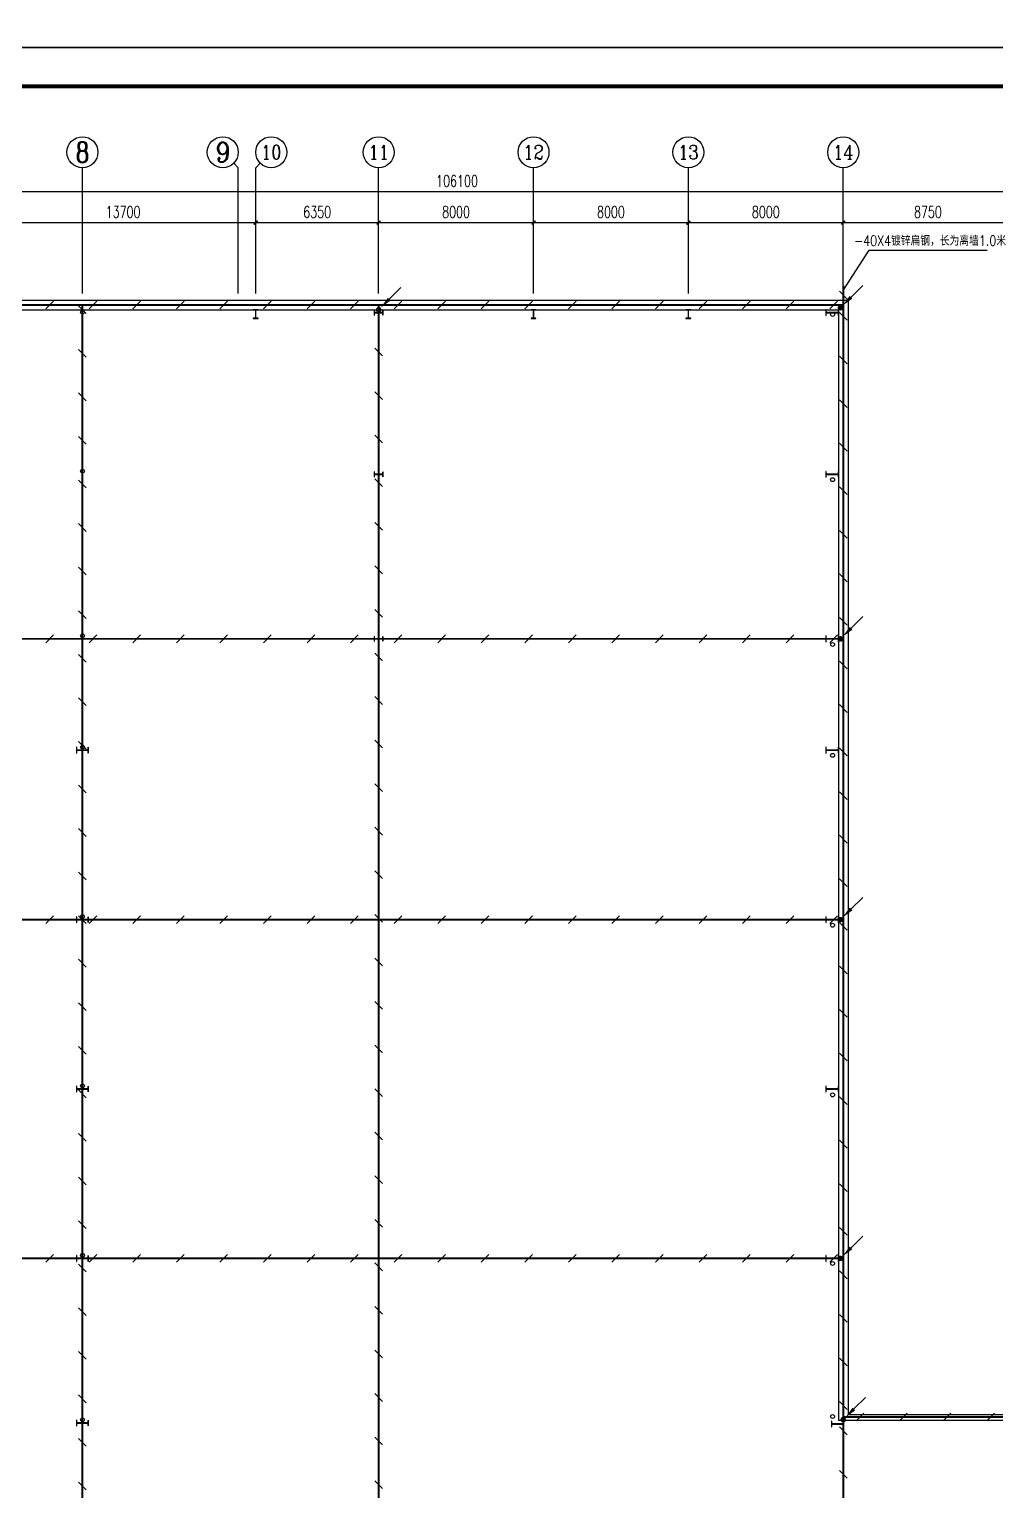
# Model space of a CAD drawing. Extents: x 69728788 to 150676229, y 20327566 to 43663798.
# Drawn here: x 75478841 to 75528771, y 20371829 to 20447316 of the extents above; entities that cross this region are included whole.
import ezdxf
from ezdxf.enums import TextEntityAlignment as Align

# ---------------------------------------------------------------- set-up
doc = ezdxf.new("R2010")
doc.units = 0
doc.header["$LTSCALE"] = 1000
doc.header["$MEASUREMENT"] = 0
doc.linetypes.add('CENTER2', pattern=[1.125, 0.75, -0.125, 0.125, -0.125])
doc.layers.get('0').update_dxf_attribs({"linetype": 'CONTINUOUS'})
doc.layers.get('DEFPOINTS').update_dxf_attribs({"linetype": 'CONTINUOUS'})
for name, color, linetype in [('AXIS', 3, 'CONTINUOUS'), ('AXIS_TEXT', 7, 'CONTINUOUS'), ('DIM-照明', 3, 'CONTINUOUS'), ('DIM-箱柜', 3, 'CONTINUOUS'), ('LWIRE', 4, 'CONTINUOUS'), ('PUB_TITLE', 4, 'CONTINUOUS'), ('SHTLN', 4, 'CONTINUOUS'), ('WALL', 6, 'CONTINUOUS'), ('WIRE-接地', 4, 'CONTINUOUS'), ('钢柱', 3, 'CONTINUOUS'), ('雨水管', 4, 'CONTINUOUS')]:
    doc.layers.add(name, color=color, linetype=linetype)
doc.styles.add('_TCH_AXIS', font='COMPLEX', dxfattribs={"bigfont": 'GBCBIG'})
doc.styles.add('_TCH_DIM_T3', font='SIMPLEX', dxfattribs={"width": 0.705882, "bigfont": 'GBCBIG'})
doc.styles.add('_TEL_DIM', font='SIMPLEX', dxfattribs={"width": 0.8, "height": 3.5, "bigfont": 'HZTXT'})
doc.styles.add('COMPLEX', font='COMPLEX')
doc.dimstyles.new('_TCH_ARCH&&200', dxfattribs={"dimtxt": 595, "dimasz": 200, "dimexe": 500, "dimexo": 600, "dimgap": 252.5, "dimtad": 1, "dimdec": 0, "dimzin": 0, "dimdsep": 46, "dimtxsty": '_TCH_DIM_T3', "dimblk": 'ARCHTICK', "dimcen": 0.09, "dimclrt": 7, "dimazin": 2, "dimtfac": 1, "dimtdec": 0, "dimtix": 1, "dimtmove": 2, "dimatfit": 3, "dimfxl": 1, "dimtolj": 1, "dimtzin": 0, "dimarcsym": 0})

# ---------------------------------------------------------------- blocks, each defined once
blk = doc.blocks.new('ysg')
at = {"layer": '雨水管'}
for centre in [(75270523, 20670302), (75309274, 20670184), (75270523, 20662089), (75309274, 20661653), (75270523, 20653589), (75309274, 20653136), (75270523, 20647839), (75309274, 20647414), (75270523, 20639089), (75309274, 20638638), (75270523, 20630339), (75309274, 20629875), (75270523, 20621589), (75309274, 20621165), (75270523, 20613089), (75309274, 20613264)]:
    blk.add_circle(centre, 100, dxfattribs=at)
blk = doc.blocks.new('$TelecSys$00000008')
blk.add_line((0.4, 0.4), (-0.4, -0.4))
blk = doc.blocks.new('$TelecSys$00000078')
for p, q in [((1.15, 1.15), (0.55, 0.55)), ((0.104, 0.104), (0.104, 0.104)), ((-0.104, -0.104), (-0.104, -0.104))]:
    blk.add_line(p, q)
at = {"const_width": 0.142}
blk.add_lwpolyline([(-0.071, 0, 1), (0.071, 0, 1)], format="xyb", close=True, dxfattribs=at)
blk.add_solid([(0.62, 0.48), (0.48, 0.62), (0.1, 0.1)])
at = {"width": 0.8, "flags": 9}
blk.add_attdef('A', (0, 0), '', height=0.00002, dxfattribs=at)
blk = doc.blocks.new('_ArchTick')
at = {"color": 0, "linetype": 'ByBlock', "const_width": 0.4}
blk.add_lwpolyline([(-0.5, -0.5), (0.5, 0.5)], dxfattribs=at)
blk = doc.blocks.new('*D150')
at = {"layer": 'AXIS', "color": 0, "lineweight": -2, "transparency": 16777216}
for p, q in [((75476841, 20434429), (75476841, 20437829)), ((75476841, 20437329), (75490541, 20437329)), ((75490541, 20434429), (75490541, 20437829))]:
    blk.add_line(p, q, dxfattribs=at)
at = {"layer": 'DEFPOINTS', "color": 0, "transparency": 16777216}
for p in [(75490541, 20437329), (75476841, 20433829), (75490541, 20433829)]:
    blk.add_point(p, dxfattribs=at)
at = {"layer": 'AXIS', "color": 0, "lineweight": -2, "transparency": 16777216, "xscale": 200, "yscale": 200, "zscale": 200, "rotation": 180}
blk.add_blockref('_ArchTick', (75476841, 20437329), dxfattribs=at)
at = {"layer": 'AXIS', "color": 0, "lineweight": -2, "transparency": 16777216, "xscale": 200, "yscale": 200, "zscale": 200}
blk.add_blockref('_ArchTick', (75490541, 20437329), dxfattribs=at)
at = {"layer": 'AXIS', "color": 7, "transparency": 16777216, "insert": (75483691, 20437879), "char_height": 595, "attachment_point": 5, "style": '_TCH_DIM_T3'}
blk.add_mtext('\\A1;13700', dxfattribs=at)
blk = doc.blocks.new('*D151')
at = {"layer": 'AXIS', "color": 0, "lineweight": -2, "transparency": 16777216}
for p, q in [((75490541, 20434429), (75490541, 20437829)), ((75490541, 20437329), (75496891, 20437329)), ((75496891, 20434429), (75496891, 20437829))]:
    blk.add_line(p, q, dxfattribs=at)
at = {"layer": 'DEFPOINTS', "color": 0, "transparency": 16777216}
for p in [(75496891, 20437329), (75490541, 20433829), (75496891, 20433829)]:
    blk.add_point(p, dxfattribs=at)
at = {"layer": 'AXIS', "color": 0, "lineweight": -2, "transparency": 16777216, "xscale": 200, "yscale": 200, "zscale": 200, "rotation": 180}
blk.add_blockref('_ArchTick', (75490541, 20437329), dxfattribs=at)
at = {"layer": 'AXIS', "color": 0, "lineweight": -2, "transparency": 16777216, "xscale": 200, "yscale": 200, "zscale": 200}
blk.add_blockref('_ArchTick', (75496891, 20437329), dxfattribs=at)
at = {"layer": 'AXIS', "color": 7, "transparency": 16777216, "insert": (75493716, 20437879), "char_height": 595, "attachment_point": 5, "style": '_TCH_DIM_T3'}
blk.add_mtext('\\A1;6350', dxfattribs=at)
blk = doc.blocks.new('*D152')
at = {"layer": 'AXIS', "color": 0, "lineweight": -2, "transparency": 16777216}
for p, q in [((75496891, 20434429), (75496891, 20437829)), ((75496891, 20437329), (75504891, 20437329)), ((75504891, 20434429), (75504891, 20437829))]:
    blk.add_line(p, q, dxfattribs=at)
at = {"layer": 'DEFPOINTS', "color": 0, "transparency": 16777216}
for p in [(75504891, 20437329), (75496891, 20433829), (75504891, 20433829)]:
    blk.add_point(p, dxfattribs=at)
at = {"layer": 'AXIS', "color": 0, "lineweight": -2, "transparency": 16777216, "xscale": 200, "yscale": 200, "zscale": 200, "rotation": 180}
blk.add_blockref('_ArchTick', (75496891, 20437329), dxfattribs=at)
at = {"layer": 'AXIS', "color": 0, "lineweight": -2, "transparency": 16777216, "xscale": 200, "yscale": 200, "zscale": 200}
blk.add_blockref('_ArchTick', (75504891, 20437329), dxfattribs=at)
at = {"layer": 'AXIS', "color": 7, "transparency": 16777216, "insert": (75500891, 20437879), "char_height": 595, "attachment_point": 5, "style": '_TCH_DIM_T3'}
blk.add_mtext('\\A1;8000', dxfattribs=at)
blk = doc.blocks.new('*D153')
at = {"layer": 'AXIS', "color": 0, "lineweight": -2, "transparency": 16777216}
for p, q in [((75504891, 20434429), (75504891, 20437829)), ((75504891, 20437329), (75512891, 20437329)), ((75512891, 20434429), (75512891, 20437829))]:
    blk.add_line(p, q, dxfattribs=at)
at = {"layer": 'DEFPOINTS', "color": 0, "transparency": 16777216}
for p in [(75512891, 20437329), (75504891, 20433829), (75512891, 20433829)]:
    blk.add_point(p, dxfattribs=at)
at = {"layer": 'AXIS', "color": 0, "lineweight": -2, "transparency": 16777216, "xscale": 200, "yscale": 200, "zscale": 200, "rotation": 180}
blk.add_blockref('_ArchTick', (75504891, 20437329), dxfattribs=at)
at = {"layer": 'AXIS', "color": 0, "lineweight": -2, "transparency": 16777216, "xscale": 200, "yscale": 200, "zscale": 200}
blk.add_blockref('_ArchTick', (75512891, 20437329), dxfattribs=at)
at = {"layer": 'AXIS', "color": 7, "transparency": 16777216, "insert": (75508891, 20437879), "char_height": 595, "attachment_point": 5, "style": '_TCH_DIM_T3'}
blk.add_mtext('\\A1;8000', dxfattribs=at)
blk = doc.blocks.new('*D154')
at = {"layer": 'AXIS', "color": 0, "lineweight": -2, "transparency": 16777216}
for p, q in [((75512891, 20434429), (75512891, 20437829)), ((75512891, 20437329), (75520891, 20437329)), ((75520891, 20434429), (75520891, 20437829))]:
    blk.add_line(p, q, dxfattribs=at)
at = {"layer": 'DEFPOINTS', "color": 0, "transparency": 16777216}
for p in [(75520891, 20437329), (75512891, 20433829), (75520891, 20433829)]:
    blk.add_point(p, dxfattribs=at)
at = {"layer": 'AXIS', "color": 0, "lineweight": -2, "transparency": 16777216, "xscale": 200, "yscale": 200, "zscale": 200, "rotation": 180}
blk.add_blockref('_ArchTick', (75512891, 20437329), dxfattribs=at)
at = {"layer": 'AXIS', "color": 0, "lineweight": -2, "transparency": 16777216, "xscale": 200, "yscale": 200, "zscale": 200}
blk.add_blockref('_ArchTick', (75520891, 20437329), dxfattribs=at)
at = {"layer": 'AXIS', "color": 7, "transparency": 16777216, "insert": (75516891, 20437879), "char_height": 595, "attachment_point": 5, "style": '_TCH_DIM_T3'}
blk.add_mtext('\\A1;8000', dxfattribs=at)
blk = doc.blocks.new('*D155')
at = {"layer": 'AXIS', "color": 0, "lineweight": -2, "transparency": 16777216}
for p, q in [((75520891, 20434429), (75520891, 20437829)), ((75520891, 20437329), (75529641, 20437329)), ((75529641, 20434429), (75529641, 20437829))]:
    blk.add_line(p, q, dxfattribs=at)
at = {"layer": 'DEFPOINTS', "color": 0, "transparency": 16777216}
for p in [(75529641, 20437329), (75520891, 20433829), (75529641, 20433829)]:
    blk.add_point(p, dxfattribs=at)
at = {"layer": 'AXIS', "color": 0, "lineweight": -2, "transparency": 16777216, "xscale": 200, "yscale": 200, "zscale": 200, "rotation": 180}
blk.add_blockref('_ArchTick', (75520891, 20437329), dxfattribs=at)
at = {"layer": 'AXIS', "color": 0, "lineweight": -2, "transparency": 16777216, "xscale": 200, "yscale": 200, "zscale": 200}
blk.add_blockref('_ArchTick', (75529641, 20437329), dxfattribs=at)
at = {"layer": 'AXIS', "color": 7, "transparency": 16777216, "insert": (75525266, 20437879), "char_height": 595, "attachment_point": 5, "style": '_TCH_DIM_T3'}
blk.add_mtext('\\A1;8750', dxfattribs=at)
blk = doc.blocks.new('*D159')
at = {"layer": 'AXIS', "color": 0, "lineweight": -2, "transparency": 16777216}
for p, q in [((75447891, 20434429), (75447891, 20439429)), ((75447891, 20438929), (75553991, 20438929)), ((75553991, 20434429), (75553991, 20439429))]:
    blk.add_line(p, q, dxfattribs=at)
at = {"layer": 'DEFPOINTS', "color": 0, "transparency": 16777216}
for p in [(75553991, 20438929), (75447891, 20433829), (75553991, 20433829)]:
    blk.add_point(p, dxfattribs=at)
at = {"layer": 'AXIS', "color": 0, "lineweight": -2, "transparency": 16777216, "xscale": 200, "yscale": 200, "zscale": 200, "rotation": 180}
blk.add_blockref('_ArchTick', (75447891, 20438929), dxfattribs=at)
at = {"layer": 'AXIS', "color": 0, "lineweight": -2, "transparency": 16777216, "xscale": 200, "yscale": 200, "zscale": 200}
blk.add_blockref('_ArchTick', (75553991, 20438929), dxfattribs=at)
at = {"layer": 'AXIS', "color": 7, "transparency": 16777216, "insert": (75500941, 20439479), "char_height": 595, "attachment_point": 5, "style": '_TCH_DIM_T3'}
blk.add_mtext('\\A1;106100', dxfattribs=at)
blk = doc.blocks.new('_AXISO')
blk.add_circle((0, 0), 0.5)
at = {"layer": 'AXIS_TEXT', "style": 'COMPLEX', "width": 1.041667}
blk.add_attdef('A', text='', height=0.56, dxfattribs=at).set_placement((-0.25, -0.28), (0.25, -0.28), align=Align.FIT)

msp = doc.modelspace()

# ---------------------------------------------------------------- linework, layer by layer
at = {"layer": 'AXIS'}
for p, q in [((75489406.5, 20440396.6), (75489640.8, 20440162.3)), ((75490775.1, 20440396.6), (75490540.8, 20440162.3)), ((75481590.8, 20433662.3), (75481590.8, 20440162.3)), ((75489640.8, 20433662.3), (75489640.8, 20440162.3)), ((75490540.8, 20433662.3), (75490540.8, 20440162.3)), ((75496891.2, 20433662.3), (75496891.2, 20440162.3)), ((75504891.2, 20433662.3), (75504891.2, 20440162.3)), ((75512891.2, 20433662.3), (75512891.2, 20440162.3)), ((75520891.2, 20433662.3), (75520891.2, 20440162.3))]:
    msp.add_line(p, q, dxfattribs=at)
at = {"layer": 'DIM-照明'}
msp.add_line((75520891.2, 20433829.3), (75522232.4, 20435908.3), dxfattribs=at)
at = {"layer": 'DIM-箱柜', "color": 7}
msp.add_line((75522232.4, 20435908.3), (75528331.1, 20435908.3), dxfattribs=at)
at = {"layer": 'PUB_TITLE'}
for points in [[(75430225.1, 20446366.1), (75598425.1, 20446366.1), (75598425.1, 20565166.1), (75430225.1, 20565166.1)], [(75430225.1, 20327566.1), (75598425.1, 20327566.1), (75598425.1, 20446366.1), (75430225.1, 20446366.1)]]:
    msp.add_lwpolyline(points, close=True, dxfattribs=at)
at = {"layer": 'PUB_TITLE', "const_width": 200}
msp.add_lwpolyline([(75435225.1, 20329566.1), (75596425.1, 20329566.1), (75596425.1, 20444366.1), (75435225.1, 20444366.1)], close=True, dxfattribs=at)
at = {"layer": 'WALL'}
for p, q in [((75447641.2, 20433329.3), (75521141.2, 20433329.3)), ((75448141.2, 20432829.3), (75520641.2, 20432829.3)), ((75520641.2, 20432829.3), (75520641.2, 20375454.3)), ((75521141.2, 20433329.3), (75521141.2, 20375754.3)), ((75553941.2, 20375454.3), (75520641.2, 20375454.3)), ((75554241.2, 20375754.3), (75521141.2, 20375754.3))]:
    msp.add_line(p, q, dxfattribs=at)
at = {"layer": 'WIRE-接地', "linetype": 'CENTER2', "const_width": 100}
for points in [[(75520891.2, 20433079.3), (75520891.2, 20434079.3)], [(75447891.2, 20433079.3), (75447891.2, 20340463), (75554109.9, 20340463), (75554109.9, 20375634.9), (75520891.2, 20375634.9), (75520891.2, 20433079.3), (75447891.2, 20433079.3)], [(75481590.8, 20433079.3), (75481590.8, 20340329.3)], [(75496891.2, 20340463), (75496891.2, 20433079.3)], [(75520891.2, 20415829.3), (75447891.2, 20415829.3)], [(75447891.2, 20401333.3), (75520891.2, 20401329.3)], [(75520891.2, 20383829.3), (75447891.2, 20383829.3)], [(75520891.2, 20340463), (75520891.2, 20375634.9)]]:
    msp.add_lwpolyline(points, dxfattribs=at)
at = {"layer": '钢柱'}
for points in [[(75490415.8, 20432379.3), (75490665.8, 20432379.3), (75490665.8, 20432391.3), (75490544.8, 20432391.3), (75490544.8, 20432817.3), (75490665.8, 20432817.3), (75490665.8, 20432829.3), (75490415.8, 20432829.3), (75490415.8, 20432817.3), (75490536.8, 20432817.3), (75490536.8, 20432391.3), (75490415.8, 20432391.3)], [(75496666.2, 20432804.3), (75496666.2, 20432554.3), (75496676.2, 20432554.3), (75496676.2, 20432675.3), (75497106.2, 20432675.3), (75497106.2, 20432554.3), (75497116.2, 20432554.3), (75497116.2, 20432804.3), (75497106.2, 20432804.3), (75497106.2, 20432683.3), (75496676.2, 20432683.3), (75496676.2, 20432804.3)], [(75504766.2, 20432379.3), (75505016.2, 20432379.3), (75505016.2, 20432391.3), (75504895.2, 20432391.3), (75504895.2, 20432817.3), (75505016.2, 20432817.3), (75505016.2, 20432829.3), (75504766.2, 20432829.3), (75504766.2, 20432817.3), (75504887.2, 20432817.3), (75504887.2, 20432391.3), (75504766.2, 20432391.3)], [(75512766.2, 20432379.3), (75513016.2, 20432379.3), (75513016.2, 20432391.3), (75512895.2, 20432391.3), (75512895.2, 20432817.3), (75513016.2, 20432817.3), (75513016.2, 20432829.3), (75512766.2, 20432829.3), (75512766.2, 20432817.3), (75512887.2, 20432817.3), (75512887.2, 20432391.3), (75512766.2, 20432391.3)], [(75519991.2, 20432829.3), (75519991.2, 20432529.3), (75520003.2, 20432529.3), (75520003.2, 20432675.3), (75520629.2, 20432675.3), (75520629.2, 20432529.3), (75520641.2, 20432529.3), (75520641.2, 20432829.3), (75520629.2, 20432829.3), (75520629.2, 20432683.3), (75520003.2, 20432683.3), (75520003.2, 20432829.3)], [(75519991.2, 20424479.3), (75519991.2, 20424179.3), (75520003.2, 20424179.3), (75520003.2, 20424325.3), (75520629.2, 20424325.3), (75520629.2, 20424179.3), (75520641.2, 20424179.3), (75520641.2, 20424479.3), (75520629.2, 20424479.3), (75520629.2, 20424333.3), (75520003.2, 20424333.3), (75520003.2, 20424479.3)], [(75496666.2, 20424454.3), (75496666.2, 20424204.3), (75496676.2, 20424204.3), (75496676.2, 20424325.3), (75497106.2, 20424325.3), (75497106.2, 20424204.3), (75497116.2, 20424204.3), (75497116.2, 20424454.3), (75497106.2, 20424454.3), (75497106.2, 20424333.3), (75496676.2, 20424333.3), (75496676.2, 20424454.3)], [(75496666.2, 20415954.3), (75496666.2, 20415704.3), (75496676.2, 20415704.3), (75496676.2, 20415825.3), (75497106.2, 20415825.3), (75497106.2, 20415704.3), (75497116.2, 20415704.3), (75497116.2, 20415954.3), (75497106.2, 20415954.3), (75497106.2, 20415833.3), (75496676.2, 20415833.3), (75496676.2, 20415954.3)], [(75519991.2, 20415979.3), (75519991.2, 20415679.3), (75520003.2, 20415679.3), (75520003.2, 20415825.3), (75520629.2, 20415825.3), (75520629.2, 20415679.3), (75520641.2, 20415679.3), (75520641.2, 20415979.3), (75520629.2, 20415979.3), (75520629.2, 20415833.3), (75520003.2, 20415833.3), (75520003.2, 20415979.3)], [(75481290.8, 20410229.3), (75481290.8, 20409929.3), (75481302.8, 20409929.3), (75481302.8, 20410075.3), (75481878.8, 20410075.3), (75481878.8, 20409929.3), (75481890.8, 20409929.3), (75481890.8, 20410229.3), (75481878.8, 20410229.3), (75481878.8, 20410083.3), (75481302.8, 20410083.3), (75481302.8, 20410229.3)], [(75519991.2, 20410229.3), (75519991.2, 20409929.3), (75520003.2, 20409929.3), (75520003.2, 20410075.3), (75520629.2, 20410075.3), (75520629.2, 20409929.3), (75520641.2, 20409929.3), (75520641.2, 20410229.3), (75520629.2, 20410229.3), (75520629.2, 20410083.3), (75520003.2, 20410083.3), (75520003.2, 20410229.3)], [(75481290.8, 20401479.3), (75481290.8, 20401179.3), (75481302.8, 20401179.3), (75481302.8, 20401325.3), (75481878.8, 20401325.3), (75481878.8, 20401179.3), (75481890.8, 20401179.3), (75481890.8, 20401479.3), (75481878.8, 20401479.3), (75481878.8, 20401333.3), (75481302.8, 20401333.3), (75481302.8, 20401479.3)], [(75519991.2, 20401479.3), (75519991.2, 20401179.3), (75520003.2, 20401179.3), (75520003.2, 20401325.3), (75520629.2, 20401325.3), (75520629.2, 20401179.3), (75520641.2, 20401179.3), (75520641.2, 20401479.3), (75520629.2, 20401479.3), (75520629.2, 20401333.3), (75520003.2, 20401333.3), (75520003.2, 20401479.3)], [(75481290.8, 20392729.3), (75481290.8, 20392429.3), (75481302.8, 20392429.3), (75481302.8, 20392575.3), (75481878.8, 20392575.3), (75481878.8, 20392429.3), (75481890.8, 20392429.3), (75481890.8, 20392729.3), (75481878.8, 20392729.3), (75481878.8, 20392583.3), (75481302.8, 20392583.3), (75481302.8, 20392729.3)], [(75519991.2, 20392729.3), (75519991.2, 20392429.3), (75520003.2, 20392429.3), (75520003.2, 20392575.3), (75520629.2, 20392575.3), (75520629.2, 20392429.3), (75520641.2, 20392429.3), (75520641.2, 20392729.3), (75520629.2, 20392729.3), (75520629.2, 20392583.3), (75520003.2, 20392583.3), (75520003.2, 20392729.3)], [(75481290.8, 20383979.3), (75481290.8, 20383679.3), (75481302.8, 20383679.3), (75481302.8, 20383825.3), (75481878.8, 20383825.3), (75481878.8, 20383679.3), (75481890.8, 20383679.3), (75481890.8, 20383979.3), (75481878.8, 20383979.3), (75481878.8, 20383833.3), (75481302.8, 20383833.3), (75481302.8, 20383979.3)], [(75519991.2, 20383979.3), (75519991.2, 20383679.3), (75520003.2, 20383679.3), (75520003.2, 20383825.3), (75520629.2, 20383825.3), (75520629.2, 20383679.3), (75520641.2, 20383679.3), (75520641.2, 20383979.3), (75520629.2, 20383979.3), (75520629.2, 20383833.3), (75520003.2, 20383833.3), (75520003.2, 20383979.3)], [(75481290.8, 20375479.3), (75481290.8, 20375179.3), (75481302.8, 20375179.3), (75481302.8, 20375325.3), (75481878.8, 20375325.3), (75481878.8, 20375179.3), (75481890.8, 20375179.3), (75481890.8, 20375479.3), (75481878.8, 20375479.3), (75481878.8, 20375333.3), (75481302.8, 20375333.3), (75481302.8, 20375479.3)], [(75520291.2, 20375429.3), (75520291.2, 20375129.3), (75520303.2, 20375129.3), (75520303.2, 20375275.3), (75520879.2, 20375275.3), (75520879.2, 20375129.3), (75520891.2, 20375129.3), (75520891.2, 20375429.3), (75520879.2, 20375429.3), (75520879.2, 20375283.3), (75520303.2, 20375283.3), (75520303.2, 20375429.3)]]:
    msp.add_lwpolyline(points, close=True, dxfattribs=at)

# ---------------------------------------------------------------- block references
msp.add_blockref('ysg', (211067.7, -237600))
at = {"layer": 'AXIS'}
ref = msp.add_blockref('_AXISO', (75481590.8, 20440962.3), dxfattribs=dict(at, xscale=1600, yscale=1600, zscale=1600))
ref.add_attrib('A', '8', dxfattribs={"layer": 'AXIS_TEXT', "height": 1033.1, "style": '_TCH_AXIS', "width": 1.097143}).set_placement((75481212.9, 20440445.7), (75481968.6, 20440445.7), align=Align.FIT)
ref = msp.add_blockref('_AXISO', (75488840.8, 20440962.3), dxfattribs=dict(at, xscale=1600, yscale=1600, zscale=1600))
ref.add_attrib('A', '9', dxfattribs={"layer": 'AXIS_TEXT', "height": 1033.1, "style": '_TCH_AXIS', "width": 1.097143}).set_placement((75488462.9, 20440445.7), (75489218.6, 20440445.7), align=Align.FIT)
ref = msp.add_blockref('_AXISO', (75491340.8, 20440962.3), dxfattribs=dict(at, xscale=1600, yscale=1600, zscale=1600))
ref.add_attrib('A', '10', dxfattribs={"layer": 'AXIS_TEXT', "height": 722.35, "style": '_TCH_AXIS', "width": 1.05931}).set_placement((75490812.4, 20440601.1), (75491869.1, 20440601.1), align=Align.FIT)
ref = msp.add_blockref('_AXISO', (75496891.2, 20440962.3), dxfattribs=dict(at, xscale=1600, yscale=1600, zscale=1600))
ref.add_attrib('A', '11', dxfattribs={"layer": 'AXIS_TEXT', "height": 716.69, "style": '_TCH_AXIS', "width": 1.294798}).set_placement((75496360.9, 20440604), (75497421.4, 20440604), align=Align.FIT)
ref = msp.add_blockref('_AXISO', (75504891.2, 20440962.3), dxfattribs=dict(at, xscale=1600, yscale=1600, zscale=1600))
ref.add_attrib('A', '12', dxfattribs={"layer": 'AXIS_TEXT', "height": 716.69, "style": '_TCH_AXIS', "width": 1.071557}).set_placement((75504360.9, 20440604), (75505421.4, 20440604), align=Align.FIT)
ref = msp.add_blockref('_AXISO', (75512891.2, 20440962.3), dxfattribs=dict(at, xscale=1600, yscale=1600, zscale=1600))
ref.add_attrib('A', '13', dxfattribs={"layer": 'AXIS_TEXT', "height": 722.35, "style": '_TCH_AXIS', "width": 1.05931}).set_placement((75512362.8, 20440601.1), (75513419.5, 20440601.1), align=Align.FIT)
ref = msp.add_blockref('_AXISO', (75520891.2, 20440962.3), dxfattribs=dict(at, xscale=1600, yscale=1600, zscale=1600))
ref.add_attrib('A', '14', dxfattribs={"layer": 'AXIS_TEXT', "height": 716.69, "style": '_TCH_AXIS', "width": 1.002424}).set_placement((75520360.9, 20440604), (75521421.4, 20440604), align=Align.FIT)
at = {"layer": 'LWIRE', "xscale": 1000, "yscale": 1000, "zscale": 1000}
for p in [(75496891.2, 20432829.3), (75520747, 20432929.3), (75520747, 20415829.3), (75520747, 20401329.3), (75520747, 20383829.3), (75520891.2, 20375504.3)]:
    msp.add_blockref('$TelecSys$00000078', p, dxfattribs=at)
at = {"layer": 'SHTLN'}
for p, xscale, yscale, zscale, rotation in [((75520891.2, 20433579.3), 500, 500, 500, 90), ((75479891.2, 20433079.3), 500, 500, 500, 180.0000000000292), ((75481590.8, 20432829.3), 500, 500, 500, 270.0000000000276), ((75482141.2, 20433079.3), 500, 500, 500, 180.0000000000292), ((75484391.2, 20433079.3), 500, 500, 500, 180.0000000000292), ((75486641.2, 20433079.3), 500, 500, 500, 180.0000000000292), ((75488891.2, 20433079.3), 500, 500, 500, 180.0000000000292), ((75491141.2, 20433079.3), 500, 500, 500, 180.0000000000292), ((75493391.2, 20433079.3), 500, 500, 500, 180.0000000000292), ((75495641.2, 20433079.3), 500, 500, 500, 180.0000000000292), ((75497891.2, 20433079.3), 500, 500, 500, 180.0000000000292), ((75500141.2, 20433079.3), 500, 500, 500, 180.0000000000292), ((75502391.2, 20433079.3), 500, 500, 500, 180.0000000000292), ((75504641.2, 20433079.3), 500, 500, 500, 180.0000000000292), ((75506891.2, 20433079.3), 500, 500, 500, 180.0000000000292), ((75509141.2, 20433079.3), 500, 500, 500, 180.0000000000292), ((75511391.2, 20433079.3), 500, 500, 500, 180.0000000000292), ((75513641.2, 20433079.3), 500, 500, 500, 180.0000000000292), ((75515891.2, 20433079.3), 500, 500, 500, 180.0000000000292), ((75518141.2, 20433079.3), 500, 500, 500, 180.0000000000292), ((75520391.2, 20433079.3), 500, 500, 500, 180.0000000000292), ((75520891.2, 20432482.1), 500, 500, 500, 90.00000000002971), ((75481590.8, 20430579.3), 500, 500, 500, 270.0000000000276), ((75496891.2, 20430646.2), 500, 500, 500, 90.00000000002763), ((75520891.2, 20430232.1), 500, 500, 500, 90.00000000002971), ((75481590.8, 20428329.3), 500, 500, 500, 270.0000000000276), ((75496891.2, 20428396.2), 500, 500, 500, 90.00000000002763), ((75520891.2, 20427982.1), 500, 500, 500, 90.00000000002971), ((75481590.8, 20426079.3), 500, 500, 500, 270.0000000000276), ((75496891.2, 20426146.2), 500, 500, 500, 90.00000000002763), ((75520891.2, 20425732.1), 500, 500, 500, 90.00000000002971), ((75481590.8, 20423829.3), 500, 500, 500, 270.0000000000276), ((75496891.2, 20423896.2), 500, 500, 500, 90.00000000002763), ((75520891.2, 20423482.1), 500, 500, 500, 90.00000000002971), ((75481590.8, 20421579.3), 500, 500, 500, 270.0000000000276), ((75496891.2, 20421646.2), 500, 500, 500, 90.00000000002763), ((75520891.2, 20421232.1), 500, 500, 500, 90.00000000002971), ((75481590.8, 20419329.3), 500, 500, 500, 270.0000000000276), ((75496891.2, 20419396.2), 500, 500, 500, 90.00000000002763), ((75520891.2, 20418982.1), 500, 500, 500, 90.00000000002971), ((75481590.8, 20417079.3), 500, 500, 500, 270.0000000000276), ((75496891.2, 20417146.2), 500, 500, 500, 90.00000000002763), ((75520891.2, 20416732.1), 500, 500, 500, 90.00000000002971), ((75479891.2, 20415829.3), 500, 500, 500, 180.0000000000292), ((75482141.2, 20415829.3), 500, 500, 500, 180.0000000000292), ((75484391.2, 20415829.3), 500, 500, 500, 180.0000000000292), ((75486641.2, 20415829.3), 500, 500, 500, 180.0000000000292), ((75488891.2, 20415829.3), 500, 500, 500, 180.0000000000292), ((75491141.2, 20415829.3), 500, 500, 500, 180.0000000000292), ((75493391.2, 20415829.3), 500, 500, 500, 180.0000000000292), ((75495641.2, 20415829.3), 500, 500, 500, 180.0000000000292), ((75497891.2, 20415829.3), 500, 500, 500, 180.0000000000292), ((75500141.2, 20415829.3), 500, 500, 500, 180.0000000000292), ((75502391.2, 20415829.3), 500, 500, 500, 180.0000000000292), ((75504641.2, 20415829.3), 500, 500, 500, 180.0000000000292), ((75506891.2, 20415829.3), 500, 500, 500, 180.0000000000292), ((75509141.2, 20415829.3), 500, 500, 500, 180.0000000000292), ((75511391.2, 20415829.3), 500, 500, 500, 180.0000000000292), ((75513641.2, 20415829.3), 500, 500, 500, 180.0000000000292), ((75515891.2, 20415829.3), 500, 500, 500, 180.0000000000292), ((75518141.2, 20415829.3), 500, 500, 500, 180.0000000000292), ((75520391.2, 20415829.3), 500, 500, 500, 180.0000000000292), ((75481590.8, 20414829.3), 500, 500, 500, 270.0000000000276), ((75496891.2, 20414896.2), 500, 500, 500, 90.00000000002763), ((75520891.2, 20414482.1), 500, 500, 500, 90.00000000002971), ((75481590.8, 20412579.3), 500, 500, 500, 270.0000000000276), ((75496891.2, 20412646.2), 500, 500, 500, 90.00000000002763), ((75520891.2, 20412232.1), 500, 500, 500, 90.00000000002971), ((75481590.8, 20410329.3), 500, 500, 500, 270.0000000000276), ((75496891.2, 20410396.2), 500, 500, 500, 90.00000000002763), ((75520891.2, 20409982.1), 500, 500, 500, 90.00000000002971), ((75481590.8, 20408079.3), 500, 500, 500, 270.0000000000276), ((75496891.2, 20408146.2), 500, 500, 500, 90.00000000002763), ((75520891.2, 20407732.1), 500, 500, 500, 90.00000000002971), ((75481590.8, 20405829.3), 500, 500, 500, 270.0000000000276), ((75496891.2, 20405896.2), 500, 500, 500, 90.00000000002763), ((75520891.2, 20405482.1), 500, 500, 500, 90.00000000002971), ((75481590.8, 20403579.3), 500, 500, 500, 270.0000000000276), ((75496891.2, 20403646.2), 500, 500, 500, 90.00000000002763), ((75520891.2, 20403232.1), 500, 500, 500, 90.00000000002971), ((75479891.2, 20401331.5), 500.0000000000001, 500.0000000000001, 500.0000000000001, 359.9968605052353), ((75481590.8, 20401329.3), 500, 500, 500, 270.0000000000276), ((75482141.2, 20401331.4), 500.0000000000001, 500.0000000000001, 500.0000000000001, 359.9968605052353), ((75484391.2, 20401331.3), 500.0000000000001, 500.0000000000001, 500.0000000000001, 359.9968605052353), ((75486641.2, 20401331.2), 500.0000000000001, 500.0000000000001, 500.0000000000001, 359.9968605052353), ((75488891.2, 20401331.1), 500.0000000000001, 500.0000000000001, 500.0000000000001, 359.9968605052353), ((75491141.2, 20401330.9), 500.0000000000001, 500.0000000000001, 500.0000000000001, 359.9968605052353), ((75493391.2, 20401330.8), 500.0000000000001, 500.0000000000001, 500.0000000000001, 359.9968605052353), ((75495641.2, 20401330.7), 500.0000000000001, 500.0000000000001, 500.0000000000001, 359.9968605052353), ((75496891.2, 20401396.2), 500, 500, 500, 90.00000000002763), ((75497891.2, 20401330.6), 500.0000000000001, 500.0000000000001, 500.0000000000001, 359.9968605052353), ((75500141.2, 20401330.4), 500.0000000000001, 500.0000000000001, 500.0000000000001, 359.9968605052353), ((75502391.2, 20401330.3), 500.0000000000001, 500.0000000000001, 500.0000000000001, 359.9968605052353), ((75504641.2, 20401330.2), 500.0000000000001, 500.0000000000001, 500.0000000000001, 359.9968605052353), ((75506891.2, 20401330.1), 500.0000000000001, 500.0000000000001, 500.0000000000001, 359.9968605052353), ((75509141.2, 20401329.9), 500.0000000000001, 500.0000000000001, 500.0000000000001, 359.9968605052353), ((75511391.2, 20401329.8), 500.0000000000001, 500.0000000000001, 500.0000000000001, 359.9968605052353), ((75513641.2, 20401329.7), 500.0000000000001, 500.0000000000001, 500.0000000000001, 359.9968605052353), ((75515891.2, 20401329.6), 500.0000000000001, 500.0000000000001, 500.0000000000001, 359.9968605052353), ((75518141.2, 20401329.5), 500.0000000000001, 500.0000000000001, 500.0000000000001, 359.9968605052353), ((75520391.2, 20401329.3), 500.0000000000001, 500.0000000000001, 500.0000000000001, 359.9968605052353), ((75520891.2, 20400982.1), 500, 500, 500, 90.00000000002971), ((75481590.8, 20399079.3), 500, 500, 500, 270.0000000000276), ((75496891.2, 20399146.2), 500, 500, 500, 90.00000000002763), ((75520891.2, 20398732.1), 500, 500, 500, 90.00000000002971), ((75481590.8, 20396829.3), 500, 500, 500, 270.0000000000276), ((75496891.2, 20396896.2), 500, 500, 500, 90.00000000002763), ((75520891.2, 20396482.1), 500, 500, 500, 90.00000000002971), ((75481590.8, 20394579.3), 500, 500, 500, 270.0000000000276), ((75496891.2, 20394646.2), 500, 500, 500, 90.00000000002763), ((75520891.2, 20394232.1), 500, 500, 500, 90.00000000002971), ((75481590.8, 20392329.3), 500, 500, 500, 270.0000000000276), ((75496891.2, 20392396.2), 500, 500, 500, 90.00000000002763), ((75520891.2, 20391982.1), 500, 500, 500, 90.00000000002971), ((75481590.8, 20390079.3), 500, 500, 500, 270.0000000000276), ((75496891.2, 20390146.2), 500, 500, 500, 90.00000000002763), ((75520891.2, 20389732.1), 500, 500, 500, 90.00000000002971), ((75481590.8, 20387829.3), 500, 500, 500, 270.0000000000276), ((75496891.2, 20387896.2), 500, 500, 500, 90.00000000002763), ((75520891.2, 20387482.1), 500, 500, 500, 90.00000000002971), ((75481590.8, 20385579.3), 500, 500, 500, 270.0000000000276), ((75496891.2, 20385646.2), 500, 500, 500, 90.00000000002763), ((75520891.2, 20385232.1), 500, 500, 500, 90.00000000002971), ((75479891.2, 20383829.3), 500, 500, 500, 180), ((75482141.2, 20383829.3), 500, 500, 500, 180), ((75484391.2, 20383829.3), 500, 500, 500, 180), ((75486641.2, 20383829.3), 500, 500, 500, 180), ((75488891.2, 20383829.3), 500, 500, 500, 180), ((75491141.2, 20383829.3), 500, 500, 500, 180), ((75493391.2, 20383829.3), 500, 500, 500, 180), ((75495641.2, 20383829.3), 500, 500, 500, 180), ((75497891.2, 20383829.3), 500, 500, 500, 180), ((75500141.2, 20383829.3), 500, 500, 500, 180), ((75502391.2, 20383829.3), 500, 500, 500, 180), ((75504641.2, 20383829.3), 500, 500, 500, 180), ((75506891.2, 20383829.3), 500, 500, 500, 180), ((75509141.2, 20383829.3), 500, 500, 500, 180), ((75511391.2, 20383829.3), 500, 500, 500, 180), ((75513641.2, 20383829.3), 500, 500, 500, 180), ((75515891.2, 20383829.3), 500, 500, 500, 180), ((75518141.2, 20383829.3), 500, 500, 500, 180), ((75520391.2, 20383829.3), 500, 500, 500, 180), ((75481590.8, 20383329.3), 500, 500, 500, 270.0000000000276), ((75496891.2, 20383396.2), 500, 500, 500, 90.00000000002763), ((75520891.2, 20382982.1), 500, 500, 500, 90.00000000002971), ((75481590.8, 20381079.3), 500, 500, 500, 270.0000000000276), ((75496891.2, 20381146.2), 500, 500, 500, 90.00000000002763), ((75520891.2, 20380732.1), 500, 500, 500, 90.00000000002971), ((75481590.8, 20378829.3), 500, 500, 500, 270.0000000000276), ((75496891.2, 20378896.2), 500, 500, 500, 90.00000000002763), ((75520891.2, 20378482.1), 500, 500, 500, 90.00000000002971), ((75481590.8, 20376579.3), 500, 500, 500, 270.0000000000276), ((75496891.2, 20376646.2), 500, 500, 500, 90.00000000002763), ((75520891.2, 20376232.1), 500, 500, 500, 90.00000000002971), ((75521750.5, 20375634.9), 500, 500, 500, 180.0000000000257), ((75524000.5, 20375634.9), 500, 500, 500, 180.0000000000257), ((75526250.5, 20375634.9), 500, 500, 500, 180.0000000000257), ((75528500.5, 20375634.9), 500, 500, 500, 180.0000000000257), ((75520891.2, 20374924), 500, 500, 500, 90.00000000002429), ((75481590.8, 20374329.3), 500, 500, 500, 270.0000000000276), ((75496891.2, 20374396.2), 500, 500, 500, 90.00000000002763), ((75520891.2, 20372674), 500, 500, 500, 90.00000000002429), ((75481590.8, 20372079.3), 500, 500, 500, 270.0000000000276), ((75496891.2, 20372146.2), 500, 500, 500, 90.00000000002763)]:
    msp.add_blockref('$TelecSys$00000008', p, dxfattribs=dict(at, xscale=xscale, yscale=yscale, zscale=zscale, rotation=rotation))

# ---------------------------------------------------------------- texts
at = {"layer": 'DIM-箱柜', "color": 7, "style": '_TEL_DIM', "width": 0.8}
msp.add_text('-40X4镀锌扁钢，长为离墙1.0米', height=525, dxfattribs=at).set_placement((75521452, 20436133.8))

# ---------------------------------------------------------------- dimensions: what is measured, and where the dimension line sits
at = {"layer": 'AXIS'}
for p1, p2, distance, picture, middle in [((75447891.2, 20433829.3), (75553991.2, 20433829.3), 5100, '*D159', (75500941.2, 20439479.3)), ((75476840.8, 20433829.3), (75490540.8, 20433829.3), 3500, '*D150', (75483690.8, 20437879.3)), ((75490540.8, 20433829.3), (75496891.2, 20433829.3), 3500, '*D151', (75493716, 20437879.3)), ((75496891.2, 20433829.3), (75504891.2, 20433829.3), 3500, '*D152', (75500891.2, 20437879.3)), ((75504891.2, 20433829.3), (75512891.2, 20433829.3), 3500, '*D153', (75508891.2, 20437879.3)), ((75512891.2, 20433829.3), (75520891.2, 20433829.3), 3500, '*D154', (75516891.2, 20437879.3)), ((75520891.2, 20433829.3), (75529641.2, 20433829.3), 3500, '*D155', (75525266.2, 20437879.3))]:
    dim = msp.add_aligned_dim(p1=p1, p2=p2, distance=distance, dimstyle='_TCH_ARCH&&200', dxfattribs=at)
    dim.commit()
    dim.dimension.update_dxf_attribs({"geometry": picture, "text_midpoint": middle})

doc.saveas('drawing.dxf')
